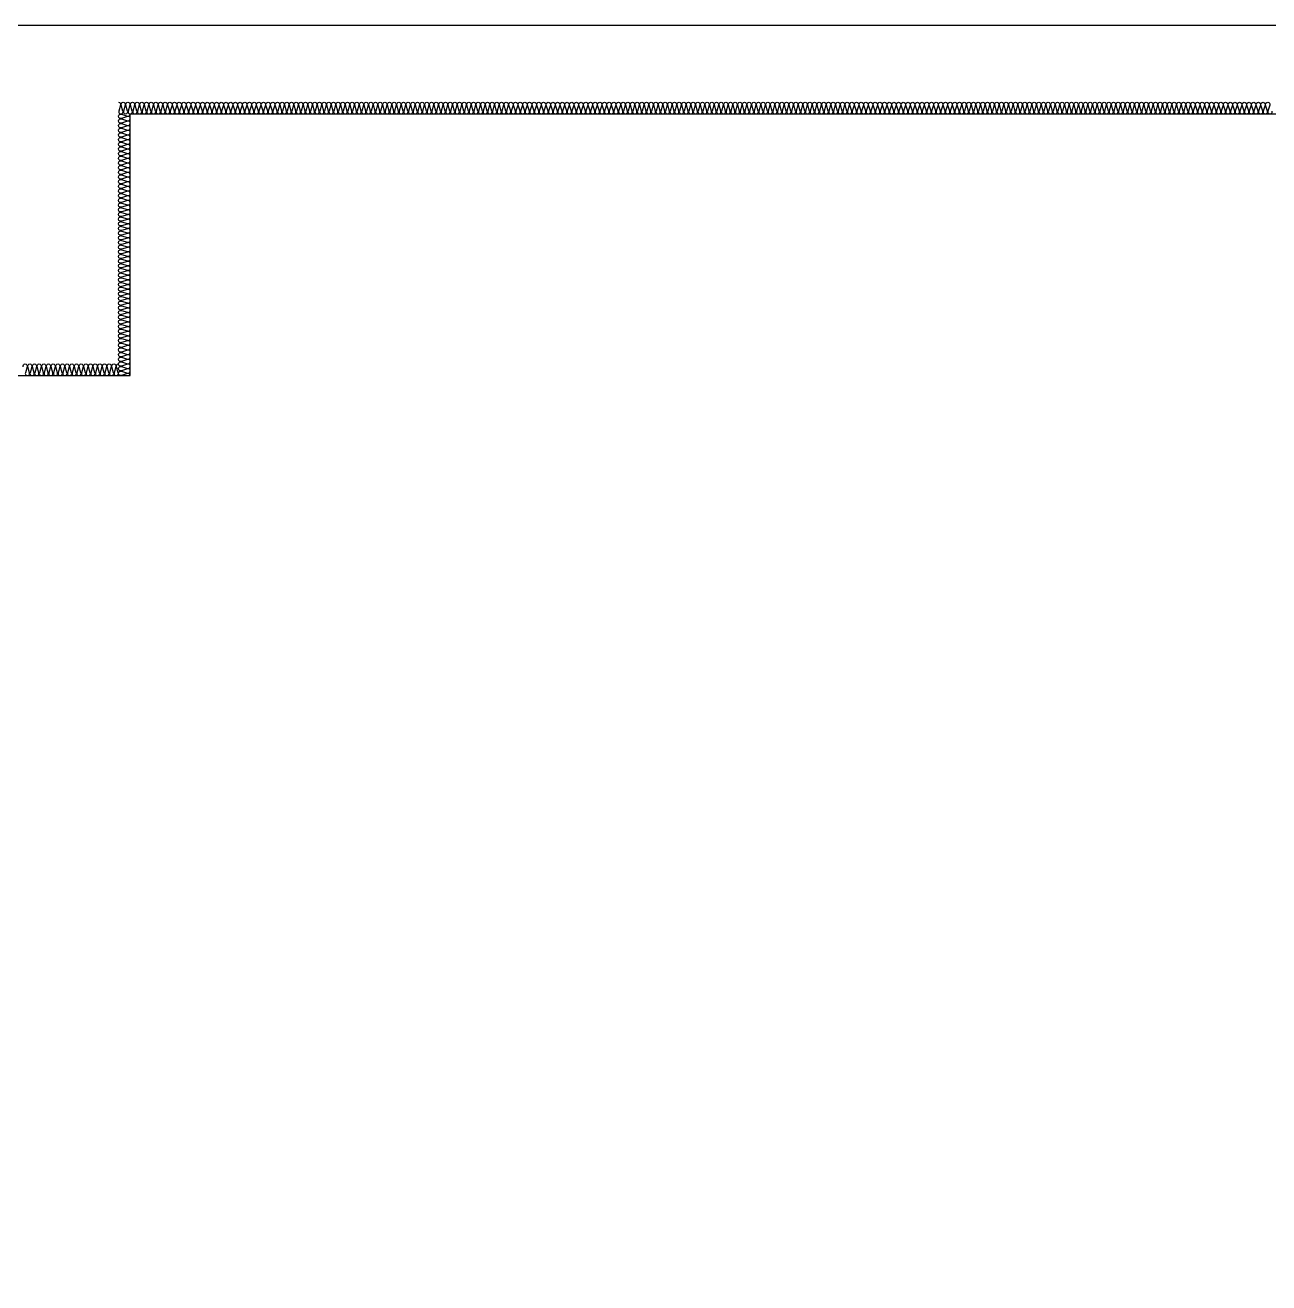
# Model space of a CAD drawing. Header units: millimetres. Extents: x 19868 to 801382, y -4805 to 85279.
# Drawn here: x 348988 to 354313, y 38296 to 43679 of the extents above; entities that cross this region are included whole.
import ezdxf

# ---------------------------------------------------------------- set-up
doc = ezdxf.new("R2010")
doc.units = ezdxf.units.MM
doc.header["$LTSCALE"] = 250
doc.layers.add('A-FIN', color=6, linetype='Continuous')
doc.layers.add('ISL', color=251, linetype='Continuous')

msp = doc.modelspace()

# ---------------------------------------------------------------- linework, layer by layer
at = {"layer": 'A-FIN'}
msp.add_line((337688.2, 43678.9), (365488.2, 43678.9), dxfattribs=at)
at = {"layer": 'ISL'}
for points in [[(349388.2, 43348.9, -0.509267), (349397, 43336.8), (349389.4, 43311.1, 1.372593), (349407, 43311.1), (349399.4, 43336.8, -0.509267), (349408.2, 43348.9, -0.509267), (349417, 43336.8), (349409.4, 43311.1, 1.372593), (349427, 43311.1), (349419.4, 43336.8, -0.509267), (349428.2, 43348.9, -0.509267), (349437, 43336.8), (349429.4, 43311.1, 1.372593), (349447, 43311.1), (349439.4, 43336.8, -0.509267), (349448.2, 43348.9, -0.509267), (349457, 43336.8), (349449.4, 43311.1, 1.372593), (349467, 43311.1), (349459.4, 43336.8, -0.509267), (349468.2, 43348.9, -0.509267), (349477, 43336.8), (349469.4, 43311.1, 1.372593), (349487, 43311.1), (349479.4, 43336.8, -0.509267), (349488.2, 43348.9, -0.509267), (349497, 43336.8), (349489.4, 43311.1, 1.372593), (349507, 43311.1), (349499.4, 43336.8, -0.509267), (349508.2, 43348.9, -0.509267), (349517, 43336.8), (349509.4, 43311.1, 1.372593), (349527, 43311.1), (349519.4, 43336.8, -0.509267), (349528.2, 43348.9, -0.509267), (349537, 43336.8), (349529.4, 43311.1, 1.372593), (349547, 43311.1), (349539.4, 43336.8, -0.509267), (349548.2, 43348.9, -0.509267), (349557, 43336.8), (349549.4, 43311.1, 1.372593), (349567, 43311.1), (349559.4, 43336.8, -0.509267), (349568.2, 43348.9, -0.509267), (349577, 43336.8), (349569.4, 43311.1, 1.372593), (349587, 43311.1), (349579.4, 43336.8, -0.509267), (349588.2, 43348.9, -0.509267), (349597, 43336.8), (349589.4, 43311.1, 1.372593), (349607, 43311.1), (349599.4, 43336.8, -0.509267), (349608.2, 43348.9, -0.509267), (349617, 43336.8), (349609.4, 43311.1, 1.372593), (349627, 43311.1), (349619.4, 43336.8, -0.509267), (349628.2, 43348.9, -0.509267), (349637, 43336.8), (349629.4, 43311.1, 1.372593), (349647, 43311.1), (349639.4, 43336.8, -0.509267), (349648.2, 43348.9, -0.509267), (349657, 43336.8), (349649.4, 43311.1, 1.372593), (349667, 43311.1), (349659.4, 43336.8, -0.509267), (349668.2, 43348.9, -0.509267), (349677, 43336.8), (349669.4, 43311.1, 1.372593), (349687, 43311.1), (349679.4, 43336.8, -0.509267), (349688.2, 43348.9, -0.509267), (349697, 43336.8), (349689.4, 43311.1, 1.372593), (349707, 43311.1), (349699.4, 43336.8, -0.509267), (349708.2, 43348.9, -0.509267), (349717, 43336.8), (349709.4, 43311.1, 1.372593), (349727, 43311.1), (349719.4, 43336.8, -0.509267), (349728.2, 43348.9, -0.509267), (349737, 43336.8), (349729.4, 43311.1, 1.372593), (349747, 43311.1), (349739.4, 43336.8, -0.509267), (349748.2, 43348.9, -0.509267), (349757, 43336.8), (349749.4, 43311.1, 1.372593), (349767, 43311.1), (349759.4, 43336.8, -0.509267), (349768.2, 43348.9, -0.509267), (349777, 43336.8), (349769.4, 43311.1, 1.372593), (349787, 43311.1), (349779.4, 43336.8, -0.509267), (349788.2, 43348.9, -0.509267), (349797, 43336.8), (349789.4, 43311.1, 1.372593), (349807, 43311.1), (349799.4, 43336.8, -0.509267), (349808.2, 43348.9, -0.509267), (349817, 43336.8), (349809.4, 43311.1, 1.372593), (349827, 43311.1), (349819.4, 43336.8, -0.509267), (349828.2, 43348.9, -0.509267), (349837, 43336.8), (349829.4, 43311.1, 1.372593), (349847, 43311.1), (349839.4, 43336.8, -0.509267), (349848.2, 43348.9, -0.509267), (349857, 43336.8), (349849.4, 43311.1, 1.372593), (349867, 43311.1), (349859.4, 43336.8, -0.509267), (349868.2, 43348.9, -0.509267), (349877, 43336.8), (349869.4, 43311.1, 1.372593), (349887, 43311.1), (349879.4, 43336.8, -0.509267), (349888.2, 43348.9, -0.509267), (349897, 43336.8), (349889.4, 43311.1, 1.372593), (349907, 43311.1), (349899.4, 43336.8, -0.509267), (349908.2, 43348.9, -0.509267), (349917, 43336.8), (349909.4, 43311.1, 1.372593), (349927, 43311.1), (349919.4, 43336.8, -0.509267), (349928.2, 43348.9, -0.509267), (349937, 43336.8), (349929.4, 43311.1, 1.372593), (349947, 43311.1), (349939.4, 43336.8, -0.509267), (349948.2, 43348.9, -0.509267), (349957, 43336.8), (349949.4, 43311.1, 1.372593), (349967, 43311.1), (349959.4, 43336.8, -0.509267), (349968.2, 43348.9, -0.509267), (349977, 43336.8), (349969.4, 43311.1, 1.372593), (349987, 43311.1), (349979.4, 43336.8, -0.509267), (349988.2, 43348.9, -0.509267), (349997, 43336.8), (349989.4, 43311.1, 1.372593), (350007, 43311.1), (349999.4, 43336.8, -0.509267), (350008.2, 43348.9, -0.509267), (350017, 43336.8), (350009.4, 43311.1, 1.372593), (350027, 43311.1), (350019.4, 43336.8, -0.509267), (350028.2, 43348.9, -0.509267), (350037, 43336.8), (350029.4, 43311.1, 1.372593), (350047, 43311.1), (350039.4, 43336.8, -0.509267), (350048.2, 43348.9, -0.509267), (350057, 43336.8), (350049.4, 43311.1, 1.372593), (350067, 43311.1), (350059.4, 43336.8, -0.509267), (350068.2, 43348.9, -0.509267), (350077, 43336.8), (350069.4, 43311.1, 1.372593), (350087, 43311.1), (350079.4, 43336.8, -0.509267), (350088.2, 43348.9, -0.509267), (350097, 43336.8), (350089.4, 43311.1, 1.372593), (350107, 43311.1), (350099.4, 43336.8, -0.509267), (350108.2, 43348.9, -0.509267), (350117, 43336.8), (350109.4, 43311.1, 1.372593), (350127, 43311.1), (350119.4, 43336.8, -0.509267), (350128.2, 43348.9, -0.509267), (350137, 43336.8), (350129.4, 43311.1, 1.372593), (350147, 43311.1), (350139.4, 43336.8, -0.509267), (350148.2, 43348.9, -0.509267), (350157, 43336.8), (350149.4, 43311.1, 1.372593), (350167, 43311.1), (350159.4, 43336.8, -0.509267), (350168.2, 43348.9, -0.509267), (350177, 43336.8), (350169.4, 43311.1, 1.372593), (350187, 43311.1), (350179.4, 43336.8, -0.509267), (350188.2, 43348.9, -0.509267), (350197, 43336.8), (350189.4, 43311.1, 1.372593), (350207, 43311.1), (350199.4, 43336.8, -0.509267), (350208.2, 43348.9, -0.509267), (350217, 43336.8), (350209.4, 43311.1, 1.372593), (350227, 43311.1), (350219.4, 43336.8, -0.509267), (350228.2, 43348.9, -0.509267), (350237, 43336.8), (350229.4, 43311.1, 1.372593), (350247, 43311.1), (350239.4, 43336.8, -0.509267), (350248.2, 43348.9, -0.509267), (350257, 43336.8), (350249.4, 43311.1, 1.372593), (350267, 43311.1), (350259.4, 43336.8, -0.509267), (350268.2, 43348.9, -0.509267), (350277, 43336.8), (350269.4, 43311.1, 1.372593), (350287, 43311.1), (350279.4, 43336.8, -0.509267), (350288.2, 43348.9, -0.509267), (350297, 43336.8), (350289.4, 43311.1, 1.372593), (350307, 43311.1), (350299.4, 43336.8, -0.509267), (350308.2, 43348.9, -0.509267), (350317, 43336.8), (350309.4, 43311.1, 1.372593), (350327, 43311.1), (350319.4, 43336.8, -0.509267), (350328.2, 43348.9, -0.509267), (350337, 43336.8), (350329.4, 43311.1, 1.372593), (350347, 43311.1), (350339.4, 43336.8, -0.509267), (350348.2, 43348.9, -0.509267), (350357, 43336.8), (350349.4, 43311.1, 1.372593), (350367, 43311.1), (350359.4, 43336.8, -0.509267), (350368.2, 43348.9, -0.509267), (350377, 43336.8), (350369.4, 43311.1, 1.372593), (350387, 43311.1), (350379.4, 43336.8, -0.509267), (350388.2, 43348.9, -0.509267), (350397, 43336.8), (350389.4, 43311.1, 1.372593), (350407, 43311.1), (350399.4, 43336.8, -0.509267), (350408.2, 43348.9, -0.509267), (350417, 43336.8), (350409.4, 43311.1, 1.372593), (350427, 43311.1), (350419.4, 43336.8, -0.509267), (350428.2, 43348.9, -0.509267), (350437, 43336.8), (350429.4, 43311.1, 1.372593), (350447, 43311.1), (350439.4, 43336.8, -0.509267), (350448.2, 43348.9, -0.509267), (350457, 43336.8), (350449.4, 43311.1, 1.372593), (350467, 43311.1), (350459.4, 43336.8, -0.509267), (350468.2, 43348.9, -0.509267), (350477, 43336.8), (350469.4, 43311.1, 1.372593), (350487, 43311.1), (350479.4, 43336.8, -0.509267), (350488.2, 43348.9, -0.509267), (350497, 43336.8), (350489.4, 43311.1, 1.372593), (350507, 43311.1), (350499.4, 43336.8, -0.509267), (350508.2, 43348.9, -0.509267), (350517, 43336.8), (350509.4, 43311.1, 1.372593), (350527, 43311.1), (350519.4, 43336.8, -0.509267), (350528.2, 43348.9, -0.509267), (350537, 43336.8), (350529.4, 43311.1, 1.372593), (350547, 43311.1), (350539.4, 43336.8, -0.509267), (350548.2, 43348.9, -0.509267), (350557, 43336.8), (350549.4, 43311.1, 1.372593), (350567, 43311.1), (350559.4, 43336.8, -0.509267), (350568.2, 43348.9, -0.509267), (350577, 43336.8), (350569.4, 43311.1, 1.372593), (350587, 43311.1), (350579.4, 43336.8, -0.509267), (350588.2, 43348.9, -0.509267), (350597, 43336.8), (350589.4, 43311.1, 1.372593), (350607, 43311.1), (350599.4, 43336.8, -0.509267), (350608.2, 43348.9, -0.509267), (350617, 43336.8), (350609.4, 43311.1, 1.372593), (350627, 43311.1), (350619.4, 43336.8, -0.509267), (350628.2, 43348.9, -0.509267), (350637, 43336.8), (350629.4, 43311.1, 1.372593), (350647, 43311.1), (350639.4, 43336.8, -0.509267), (350648.2, 43348.9, -0.509267), (350657, 43336.8), (350649.4, 43311.1, 1.372593), (350667, 43311.1), (350659.4, 43336.8, -0.509267), (350668.2, 43348.9, -0.509267), (350677, 43336.8), (350669.4, 43311.1, 1.372593), (350687, 43311.1), (350679.4, 43336.8, -0.509267), (350688.2, 43348.9, -0.509267), (350697, 43336.8), (350689.4, 43311.1, 1.372593), (350707, 43311.1), (350699.4, 43336.8, -0.509267), (350708.2, 43348.9, -0.509267), (350717, 43336.8), (350709.4, 43311.1, 1.372593), (350727, 43311.1), (350719.4, 43336.8, -0.509267), (350728.2, 43348.9, -0.509267), (350737, 43336.8), (350729.4, 43311.1, 1.372593), (350747, 43311.1), (350739.4, 43336.8, -0.509267), (350748.2, 43348.9, -0.509267), (350757, 43336.8), (350749.4, 43311.1, 1.372593), (350767, 43311.1), (350759.4, 43336.8, -0.509267), (350768.2, 43348.9, -0.509267), (350777, 43336.8), (350769.4, 43311.1, 1.372593), (350787, 43311.1), (350779.4, 43336.8, -0.509267), (350788.2, 43348.9, -0.509267), (350797, 43336.8), (350789.4, 43311.1, 1.372593), (350807, 43311.1), (350799.4, 43336.8, -0.509267), (350808.2, 43348.9, -0.509267), (350817, 43336.8), (350809.4, 43311.1, 1.372593), (350827, 43311.1), (350819.4, 43336.8, -0.509267), (350828.2, 43348.9, -0.509267), (350837, 43336.8), (350829.4, 43311.1, 1.372593), (350847, 43311.1), (350839.4, 43336.8, -0.509267), (350848.2, 43348.9, -0.509267), (350857, 43336.8), (350849.4, 43311.1, 1.372593), (350867, 43311.1), (350859.4, 43336.8, -0.509267), (350868.2, 43348.9, -0.509267), (350877, 43336.8), (350869.4, 43311.1, 1.372593), (350887, 43311.1), (350879.4, 43336.8, -0.509267), (350888.2, 43348.9, -0.509267), (350897, 43336.8), (350889.4, 43311.1, 1.372593), (350907, 43311.1), (350899.4, 43336.8, -0.509267), (350908.2, 43348.9, -0.509267), (350917, 43336.8), (350909.4, 43311.1, 1.372593), (350927, 43311.1), (350919.4, 43336.8, -0.509267), (350928.2, 43348.9, -0.509267), (350937, 43336.8), (350929.4, 43311.1, 1.372593), (350947, 43311.1), (350939.4, 43336.8, -0.509267), (350948.2, 43348.9, -0.509267), (350957, 43336.8), (350949.4, 43311.1, 1.372593), (350967, 43311.1), (350959.4, 43336.8, -0.509267), (350968.2, 43348.9, -0.509267), (350977, 43336.8), (350969.4, 43311.1, 1.372593), (350987, 43311.1), (350979.4, 43336.8, -0.509267), (350988.2, 43348.9, -0.509267), (350997, 43336.8), (350989.4, 43311.1, 1.372593), (351007, 43311.1), (350999.4, 43336.8, -0.509267), (351008.2, 43348.9, -0.509267), (351017, 43336.8), (351009.4, 43311.1, 1.372593), (351027, 43311.1), (351019.4, 43336.8, -0.509267), (351028.2, 43348.9, -0.509267), (351037, 43336.8), (351029.4, 43311.1, 1.372593), (351047, 43311.1), (351039.4, 43336.8, -0.509267), (351048.2, 43348.9, -0.509267), (351057, 43336.8), (351049.4, 43311.1, 1.372593), (351067, 43311.1), (351059.4, 43336.8, -0.509267), (351068.2, 43348.9, -0.509267), (351077, 43336.8), (351069.4, 43311.1, 1.372593), (351087, 43311.1), (351079.4, 43336.8, -0.509267), (351088.2, 43348.9, -0.509267), (351097, 43336.8), (351089.4, 43311.1, 1.372593), (351107, 43311.1), (351099.4, 43336.8, -0.509267), (351108.2, 43348.9, -0.509267), (351117, 43336.8), (351109.4, 43311.1, 1.372593), (351127, 43311.1), (351119.4, 43336.8, -0.509267), (351128.2, 43348.9, -0.509267), (351137, 43336.8), (351129.4, 43311.1, 1.372593), (351147, 43311.1), (351139.4, 43336.8, -0.509267), (351148.2, 43348.9, -0.509267), (351157, 43336.8), (351149.4, 43311.1, 1.372593), (351167, 43311.1), (351159.4, 43336.8, -0.509267), (351168.2, 43348.9, -0.509267), (351177, 43336.8), (351169.4, 43311.1, 1.372593), (351187, 43311.1), (351179.4, 43336.8, -0.509267), (351188.2, 43348.9, -0.509267), (351197, 43336.8), (351189.4, 43311.1, 1.372593), (351207, 43311.1), (351199.4, 43336.8, -0.509267), (351208.2, 43348.9, -0.509267), (351217, 43336.8), (351209.4, 43311.1, 1.372593), (351227, 43311.1), (351219.4, 43336.8, -0.509267), (351228.2, 43348.9, -0.509267), (351237, 43336.8), (351229.4, 43311.1, 1.372593), (351247, 43311.1), (351239.4, 43336.8, -0.509267), (351248.2, 43348.9, -0.509267), (351257, 43336.8), (351249.4, 43311.1, 1.372593), (351267, 43311.1), (351259.4, 43336.8, -0.509267), (351268.2, 43348.9, -0.509267), (351277, 43336.8), (351269.4, 43311.1, 1.372593), (351287, 43311.1), (351279.4, 43336.8, -0.509267), (351288.2, 43348.9, -0.509267), (351297, 43336.8), (351289.4, 43311.1, 1.372593), (351307, 43311.1), (351299.4, 43336.8, -0.509267), (351308.2, 43348.9, -0.509267), (351317, 43336.8), (351309.4, 43311.1, 1.372593), (351327, 43311.1), (351319.4, 43336.8, -0.509267), (351328.2, 43348.9, -0.509267), (351337, 43336.8), (351329.4, 43311.1, 1.372593), (351347, 43311.1), (351339.4, 43336.8, -0.509267), (351348.2, 43348.9, -0.509267), (351357, 43336.8), (351349.4, 43311.1, 1.372593), (351367, 43311.1), (351359.4, 43336.8, -0.509267), (351368.2, 43348.9, -0.509267), (351377, 43336.8), (351369.4, 43311.1, 1.372593), (351387, 43311.1), (351379.4, 43336.8, -0.509267), (351388.2, 43348.9, -0.509267), (351397, 43336.8), (351389.4, 43311.1, 1.372593), (351407, 43311.1), (351399.4, 43336.8, -0.509267), (351408.2, 43348.9, -0.509267), (351417, 43336.8), (351409.4, 43311.1, 1.372593), (351427, 43311.1), (351419.4, 43336.8, -0.509267), (351428.2, 43348.9, -0.509267), (351437, 43336.8), (351429.4, 43311.1, 1.372593), (351447, 43311.1), (351439.4, 43336.8, -0.509267), (351448.2, 43348.9, -0.509267), (351457, 43336.8), (351449.4, 43311.1, 1.372593), (351467, 43311.1), (351459.4, 43336.8, -0.509267), (351468.2, 43348.9, -0.509267), (351477, 43336.8), (351469.4, 43311.1, 1.372593), (351487, 43311.1), (351479.4, 43336.8, -0.509267), (351488.2, 43348.9, -0.509267), (351497, 43336.8), (351489.4, 43311.1, 1.372593), (351507, 43311.1), (351499.4, 43336.8, -0.509267), (351508.2, 43348.9, -0.509267), (351517, 43336.8), (351509.4, 43311.1, 1.372593), (351527, 43311.1), (351519.4, 43336.8, -0.509267), (351528.2, 43348.9, -0.509267), (351537, 43336.8), (351529.4, 43311.1, 1.372593), (351547, 43311.1), (351539.4, 43336.8, -0.509267), (351548.2, 43348.9, -0.509267), (351557, 43336.8), (351549.4, 43311.1, 1.372593), (351567, 43311.1), (351559.4, 43336.8, -0.509267), (351568.2, 43348.9, -0.509267), (351577, 43336.8), (351569.4, 43311.1, 1.372593), (351587, 43311.1), (351579.4, 43336.8, -0.509267), (351588.2, 43348.9, -0.509267), (351597, 43336.8), (351589.4, 43311.1, 1.372593), (351607, 43311.1), (351599.4, 43336.8, -0.509267), (351608.2, 43348.9, -0.509267), (351617, 43336.8), (351609.4, 43311.1, 1.372593), (351627, 43311.1), (351619.4, 43336.8, -0.509267), (351628.2, 43348.9, -0.509267), (351637, 43336.8), (351629.4, 43311.1, 1.372593), (351647, 43311.1), (351639.4, 43336.8, -0.509267), (351648.2, 43348.9, -0.509267), (351657, 43336.8), (351649.4, 43311.1, 1.372593), (351667, 43311.1), (351659.4, 43336.8, -0.509267), (351668.2, 43348.9, -0.509267), (351677, 43336.8), (351669.4, 43311.1, 1.372593), (351687, 43311.1), (351679.4, 43336.8, -0.509267), (351688.2, 43348.9, -0.509267), (351697, 43336.8), (351689.4, 43311.1, 1.372593), (351707, 43311.1), (351699.4, 43336.8, -0.509267), (351708.2, 43348.9, -0.509267), (351717, 43336.8), (351709.4, 43311.1, 1.372593), (351727, 43311.1), (351719.4, 43336.8, -0.509267), (351728.2, 43348.9, -0.509267), (351737, 43336.8), (351729.4, 43311.1, 1.372593), (351747, 43311.1), (351739.4, 43336.8, -0.509267), (351748.2, 43348.9, -0.509267), (351757, 43336.8), (351749.4, 43311.1, 1.372593), (351767, 43311.1), (351759.4, 43336.8, -0.509267), (351768.2, 43348.9, -0.509267), (351777, 43336.8), (351769.4, 43311.1, 1.372593), (351787, 43311.1), (351779.4, 43336.8, -0.509267), (351788.2, 43348.9, -0.509267), (351797, 43336.8), (351789.4, 43311.1, 1.372593), (351807, 43311.1), (351799.4, 43336.8, -0.509267), (351808.2, 43348.9, -0.509267), (351817, 43336.8), (351809.4, 43311.1, 1.372593), (351827, 43311.1), (351819.4, 43336.8, -0.509267), (351828.2, 43348.9, -0.509267), (351837, 43336.8), (351829.4, 43311.1, 1.372593), (351847, 43311.1), (351839.4, 43336.8, -0.509267), (351848.2, 43348.9, -0.509267), (351857, 43336.8), (351849.4, 43311.1, 1.372593), (351867, 43311.1), (351859.4, 43336.8, -0.509267), (351868.2, 43348.9, -0.509267), (351877, 43336.8), (351869.4, 43311.1, 1.372593), (351887, 43311.1), (351879.4, 43336.8, -0.509267), (351888.2, 43348.9, -0.509267), (351897, 43336.8), (351889.4, 43311.1, 1.372593), (351907, 43311.1), (351899.4, 43336.8, -0.509267), (351908.2, 43348.9, -0.509267), (351917, 43336.8), (351909.4, 43311.1, 1.372593), (351927, 43311.1), (351919.4, 43336.8, -0.509267), (351928.2, 43348.9, -0.509267), (351937, 43336.8), (351929.4, 43311.1, 1.372593), (351947, 43311.1), (351939.4, 43336.8, -0.509267), (351948.2, 43348.9, -0.509267), (351957, 43336.8), (351949.4, 43311.1, 1.372593), (351967, 43311.1), (351959.4, 43336.8, -0.509267), (351968.2, 43348.9, -0.509267), (351977, 43336.8), (351969.4, 43311.1, 1.372593), (351987, 43311.1), (351979.4, 43336.8, -0.509267), (351988.2, 43348.9, -0.509267), (351997, 43336.8), (351989.4, 43311.1, 1.372593), (352007, 43311.1), (351999.4, 43336.8, -0.509267), (352008.2, 43348.9, -0.509267), (352017, 43336.8), (352009.4, 43311.1, 1.372593), (352027, 43311.1), (352019.4, 43336.8, -0.509267), (352028.2, 43348.9, -0.509267), (352037, 43336.8), (352029.4, 43311.1, 1.372593), (352047, 43311.1), (352039.4, 43336.8, -0.509267), (352048.2, 43348.9, -0.509267), (352057, 43336.8), (352049.4, 43311.1, 1.372593), (352067, 43311.1), (352059.4, 43336.8, -0.509267), (352068.2, 43348.9, -0.509267), (352077, 43336.8), (352069.4, 43311.1, 1.372593), (352087, 43311.1), (352079.4, 43336.8, -0.509267), (352088.2, 43348.9, -0.509267), (352097, 43336.8), (352089.4, 43311.1, 1.372593), (352107, 43311.1), (352099.4, 43336.8, -0.509267), (352108.2, 43348.9, -0.509267), (352117, 43336.8), (352109.4, 43311.1, 1.372593), (352127, 43311.1), (352119.4, 43336.8, -0.509267), (352128.2, 43348.9, -0.509267), (352137, 43336.8), (352129.4, 43311.1, 1.372593), (352147, 43311.1), (352139.4, 43336.8, -0.509267), (352148.2, 43348.9, -0.509267), (352157, 43336.8), (352149.4, 43311.1, 1.372593), (352167, 43311.1), (352159.4, 43336.8, -0.509267), (352168.2, 43348.9, -0.509267), (352177, 43336.8), (352169.4, 43311.1, 1.372593), (352187, 43311.1), (352179.4, 43336.8, -0.509267), (352188.2, 43348.9, -0.509267), (352197, 43336.8), (352189.4, 43311.1, 1.372593), (352207, 43311.1), (352199.4, 43336.8, -0.509267), (352208.2, 43348.9, -0.509267), (352217, 43336.8), (352209.4, 43311.1, 1.372593), (352227, 43311.1), (352219.4, 43336.8, -0.509267), (352228.2, 43348.9, -0.509267), (352237, 43336.8), (352229.4, 43311.1, 1.372593), (352247, 43311.1), (352239.4, 43336.8, -0.509267), (352248.2, 43348.9, -0.509267), (352257, 43336.8), (352249.4, 43311.1, 1.372593), (352267, 43311.1), (352259.4, 43336.8, -0.509267), (352268.2, 43348.9, -0.509267), (352277, 43336.8), (352269.4, 43311.1, 1.372593), (352287, 43311.1), (352279.4, 43336.8, -0.509267), (352288.2, 43348.9, -0.509267), (352297, 43336.8), (352289.4, 43311.1, 1.372593), (352307, 43311.1), (352299.4, 43336.8, -0.509267), (352308.2, 43348.9, -0.509267), (352317, 43336.8), (352309.4, 43311.1, 1.372593), (352327, 43311.1), (352319.4, 43336.8, -0.509267), (352328.2, 43348.9, -0.509267), (352337, 43336.8), (352329.4, 43311.1, 1.372593), (352347, 43311.1), (352339.4, 43336.8, -0.509267), (352348.2, 43348.9, -0.509267), (352357, 43336.8), (352349.4, 43311.1, 1.372593), (352367, 43311.1), (352359.4, 43336.8, -0.509267), (352368.2, 43348.9, -0.509267), (352377, 43336.8), (352369.4, 43311.1, 1.372593), (352387, 43311.1), (352379.4, 43336.8, -0.509267), (352388.2, 43348.9, -0.509267), (352397, 43336.8), (352389.4, 43311.1, 1.372593), (352407, 43311.1), (352399.4, 43336.8, -0.509267), (352408.2, 43348.9, -0.509267), (352417, 43336.8), (352409.4, 43311.1, 1.372593), (352427, 43311.1), (352419.4, 43336.8, -0.509267), (352428.2, 43348.9, -0.509267), (352437, 43336.8), (352429.4, 43311.1, 1.372593), (352447, 43311.1), (352439.4, 43336.8, -0.509267), (352448.2, 43348.9, -0.509267), (352457, 43336.8), (352449.4, 43311.1, 1.372593), (352467, 43311.1), (352459.4, 43336.8, -0.509267), (352468.2, 43348.9, -0.509267), (352477, 43336.8), (352469.4, 43311.1, 1.372593), (352487, 43311.1), (352479.4, 43336.8, -0.509267), (352488.2, 43348.9, -0.509267), (352497, 43336.8), (352489.4, 43311.1, 1.372593), (352507, 43311.1), (352499.4, 43336.8, -0.509267), (352508.2, 43348.9, -0.509267), (352517, 43336.8), (352509.4, 43311.1, 1.372593), (352527, 43311.1), (352519.4, 43336.8, -0.509267), (352528.2, 43348.9, -0.509267), (352537, 43336.8), (352529.4, 43311.1, 1.372593), (352547, 43311.1), (352539.4, 43336.8, -0.509267), (352548.2, 43348.9, -0.509267), (352557, 43336.8), (352549.4, 43311.1, 1.372593), (352567, 43311.1), (352559.4, 43336.8, -0.509267), (352568.2, 43348.9, -0.509267), (352577, 43336.8), (352569.4, 43311.1, 1.372593), (352587, 43311.1), (352579.4, 43336.8, -0.509267), (352588.2, 43348.9, -0.509267), (352597, 43336.8), (352589.4, 43311.1, 1.372593), (352607, 43311.1), (352599.4, 43336.8, -0.509267), (352608.2, 43348.9, -0.509267), (352617, 43336.8), (352609.4, 43311.1, 1.372593), (352627, 43311.1), (352619.4, 43336.8, -0.509267), (352628.2, 43348.9, -0.509267), (352637, 43336.8), (352629.4, 43311.1, 1.372593), (352647, 43311.1), (352639.4, 43336.8, -0.509267), (352648.2, 43348.9, -0.509267), (352657, 43336.8), (352649.4, 43311.1, 1.372593), (352667, 43311.1), (352659.4, 43336.8, -0.509267), (352668.2, 43348.9, -0.509267), (352677, 43336.8), (352669.4, 43311.1, 1.372593), (352687, 43311.1), (352679.4, 43336.8, -0.509267), (352688.2, 43348.9, -0.509267), (352697, 43336.8), (352689.4, 43311.1, 1.372593), (352707, 43311.1), (352699.4, 43336.8, -0.509267), (352708.2, 43348.9, -0.509267), (352717, 43336.8), (352709.4, 43311.1, 1.372593), (352727, 43311.1), (352719.4, 43336.8, -0.509267), (352728.2, 43348.9, -0.509267), (352737, 43336.8), (352729.4, 43311.1, 1.372593), (352747, 43311.1), (352739.4, 43336.8, -0.509267), (352748.2, 43348.9, -0.509267), (352757, 43336.8), (352749.4, 43311.1, 1.372593), (352767, 43311.1), (352759.4, 43336.8, -0.509267), (352768.2, 43348.9, -0.509267), (352777, 43336.8), (352769.4, 43311.1, 1.372593), (352787, 43311.1), (352779.4, 43336.8, -0.509267), (352788.2, 43348.9, -0.509267), (352797, 43336.8), (352789.4, 43311.1, 1.372593), (352807, 43311.1), (352799.4, 43336.8, -0.509267), (352808.2, 43348.9, -0.509267), (352817, 43336.8), (352809.4, 43311.1, 1.372593), (352827, 43311.1), (352819.4, 43336.8, -0.509267), (352828.2, 43348.9, -0.509267), (352837, 43336.8), (352829.4, 43311.1, 1.372593), (352847, 43311.1), (352839.4, 43336.8, -0.509267), (352848.2, 43348.9, -0.509267), (352857, 43336.8), (352849.4, 43311.1, 1.372593), (352867, 43311.1), (352859.4, 43336.8, -0.509267), (352868.2, 43348.9, -0.509267), (352877, 43336.8), (352869.4, 43311.1, 1.372593), (352887, 43311.1), (352879.4, 43336.8, -0.509267), (352888.2, 43348.9, -0.509267), (352897, 43336.8), (352889.4, 43311.1, 1.372593), (352907, 43311.1), (352899.4, 43336.8, -0.509267), (352908.2, 43348.9, -0.509267), (352917, 43336.8), (352909.4, 43311.1, 1.372593), (352927, 43311.1), (352919.4, 43336.8, -0.509267), (352928.2, 43348.9, -0.509267), (352937, 43336.8), (352929.4, 43311.1, 1.372593), (352947, 43311.1), (352939.4, 43336.8, -0.509267), (352948.2, 43348.9, -0.509267), (352957, 43336.8), (352949.4, 43311.1, 1.372593), (352967, 43311.1), (352959.4, 43336.8, -0.509267), (352968.2, 43348.9, -0.509267), (352977, 43336.8), (352969.4, 43311.1, 1.372593), (352987, 43311.1), (352979.4, 43336.8, -0.509267), (352988.2, 43348.9, -0.509267), (352997, 43336.8), (352989.4, 43311.1, 1.372593), (353007, 43311.1), (352999.4, 43336.8, -0.509267), (353008.2, 43348.9, -0.509267), (353017, 43336.8), (353009.4, 43311.1, 1.372593), (353027, 43311.1), (353019.4, 43336.8, -0.509267), (353028.2, 43348.9, -0.509267), (353037, 43336.8), (353029.4, 43311.1, 1.372593), (353047, 43311.1), (353039.4, 43336.8, -0.509267), (353048.2, 43348.9, -0.509267), (353057, 43336.8), (353049.4, 43311.1, 1.372593), (353067, 43311.1), (353059.4, 43336.8, -0.509267), (353068.2, 43348.9, -0.509267), (353077, 43336.8), (353069.4, 43311.1, 1.372593), (353087, 43311.1), (353079.4, 43336.8, -0.509267), (353088.2, 43348.9, -0.509267), (353097, 43336.8), (353089.4, 43311.1, 1.372593), (353107, 43311.1), (353099.4, 43336.8, -0.509267), (353108.2, 43348.9, -0.509267), (353117, 43336.8), (353109.4, 43311.1, 1.372593), (353127, 43311.1), (353119.4, 43336.8, -0.509267), (353128.2, 43348.9, -0.509267), (353137, 43336.8), (353129.4, 43311.1, 1.372593), (353147, 43311.1), (353139.4, 43336.8, -0.509267), (353148.2, 43348.9, -0.509267), (353157, 43336.8), (353149.4, 43311.1, 1.372593), (353167, 43311.1), (353159.4, 43336.8, -0.509267), (353168.2, 43348.9, -0.509267), (353177, 43336.8), (353169.4, 43311.1, 1.372593), (353187, 43311.1), (353179.4, 43336.8, -0.509267), (353188.2, 43348.9, -0.509267), (353197, 43336.8), (353189.4, 43311.1, 1.372593), (353207, 43311.1), (353199.4, 43336.8, -0.509267), (353208.2, 43348.9, -0.509267), (353217, 43336.8), (353209.4, 43311.1, 1.372593), (353227, 43311.1), (353219.4, 43336.8, -0.509267), (353228.2, 43348.9, -0.509267), (353237, 43336.8), (353229.4, 43311.1, 1.372593), (353247, 43311.1), (353239.4, 43336.8, -0.509267), (353248.2, 43348.9, -0.509267), (353257, 43336.8), (353249.4, 43311.1, 1.372593), (353267, 43311.1), (353259.4, 43336.8, -0.509267), (353268.2, 43348.9, -0.509267), (353277, 43336.8), (353269.4, 43311.1, 1.372593), (353287, 43311.1), (353279.4, 43336.8, -0.509267), (353288.2, 43348.9, -0.509267), (353297, 43336.8), (353289.4, 43311.1, 1.372593), (353307, 43311.1), (353299.4, 43336.8, -0.509267), (353308.2, 43348.9, -0.509267), (353317, 43336.8), (353309.4, 43311.1, 1.372593), (353327, 43311.1), (353319.4, 43336.8, -0.509267), (353328.2, 43348.9, -0.509267), (353337, 43336.8), (353329.4, 43311.1, 1.372593), (353347, 43311.1), (353339.4, 43336.8, -0.509267), (353348.2, 43348.9, -0.509267), (353357, 43336.8), (353349.4, 43311.1, 1.372593), (353367, 43311.1), (353359.4, 43336.8, -0.509267), (353368.2, 43348.9, -0.509267), (353377, 43336.8), (353369.4, 43311.1, 1.372593), (353387, 43311.1), (353379.4, 43336.8, -0.509267), (353388.2, 43348.9, -0.509267), (353397, 43336.8), (353389.4, 43311.1, 1.372593), (353407, 43311.1), (353399.4, 43336.8, -0.509267), (353408.2, 43348.9, -0.509267), (353417, 43336.8), (353409.4, 43311.1, 1.372593), (353427, 43311.1), (353419.4, 43336.8, -0.509267), (353428.2, 43348.9, -0.509267), (353437, 43336.8), (353429.4, 43311.1, 1.372593), (353447, 43311.1), (353439.4, 43336.8, -0.509267), (353448.2, 43348.9, -0.509267), (353457, 43336.8), (353449.4, 43311.1, 1.372593), (353467, 43311.1), (353459.4, 43336.8, -0.509267), (353468.2, 43348.9, -0.509267), (353477, 43336.8), (353469.4, 43311.1, 1.372593), (353487, 43311.1), (353479.4, 43336.8, -0.509267), (353488.2, 43348.9, -0.509267), (353497, 43336.8), (353489.4, 43311.1, 1.372593), (353507, 43311.1), (353499.4, 43336.8, -0.509267), (353508.2, 43348.9, -0.509267), (353517, 43336.8), (353509.4, 43311.1, 1.372593), (353527, 43311.1), (353519.4, 43336.8, -0.509267), (353528.2, 43348.9, -0.509267), (353537, 43336.8), (353529.4, 43311.1, 1.372593), (353547, 43311.1), (353539.4, 43336.8, -0.509267), (353548.2, 43348.9, -0.509267), (353557, 43336.8), (353549.4, 43311.1, 1.372593), (353567, 43311.1), (353559.4, 43336.8, -0.509267), (353568.2, 43348.9, -0.509267), (353577, 43336.8), (353569.4, 43311.1, 1.372593), (353587, 43311.1), (353579.4, 43336.8, -0.509267), (353588.2, 43348.9, -0.509267), (353597, 43336.8), (353589.4, 43311.1, 1.372593), (353607, 43311.1), (353599.4, 43336.8, -0.509267), (353608.2, 43348.9, -0.509267), (353617, 43336.8), (353609.4, 43311.1, 1.372593), (353627, 43311.1), (353619.4, 43336.8, -0.509267), (353628.2, 43348.9, -0.509267), (353637, 43336.8), (353629.4, 43311.1, 1.372593), (353647, 43311.1), (353639.4, 43336.8, -0.509267), (353648.2, 43348.9, -0.509267), (353657, 43336.8), (353649.4, 43311.1, 1.372593), (353667, 43311.1), (353659.4, 43336.8, -0.509267), (353668.2, 43348.9, -0.509267), (353677, 43336.8), (353669.4, 43311.1, 1.372593), (353687, 43311.1), (353679.4, 43336.8, -0.509267), (353688.2, 43348.9, -0.509267), (353697, 43336.8), (353689.4, 43311.1, 1.372593), (353707, 43311.1), (353699.4, 43336.8, -0.509267), (353708.2, 43348.9, -0.509267), (353717, 43336.8), (353709.4, 43311.1, 1.372593), (353727, 43311.1), (353719.4, 43336.8, -0.509267), (353728.2, 43348.9, -0.509267), (353737, 43336.8), (353729.4, 43311.1, 1.372593), (353747, 43311.1), (353739.4, 43336.8, -0.509267), (353748.2, 43348.9, -0.509267), (353757, 43336.8), (353749.4, 43311.1, 1.372593), (353767, 43311.1), (353759.4, 43336.8, -0.509267), (353768.2, 43348.9, -0.509267), (353777, 43336.8), (353769.4, 43311.1, 1.372593), (353787, 43311.1), (353779.4, 43336.8, -0.509267), (353788.2, 43348.9, -0.509267), (353797, 43336.8), (353789.4, 43311.1, 1.372593), (353807, 43311.1), (353799.4, 43336.8, -0.509267), (353808.2, 43348.9, -0.509267), (353817, 43336.8), (353809.4, 43311.1, 1.372593), (353827, 43311.1), (353819.4, 43336.8, -0.509267), (353828.2, 43348.9, -0.509267), (353837, 43336.8), (353829.4, 43311.1, 1.372593), (353847, 43311.1), (353839.4, 43336.8, -0.509267), (353848.2, 43348.9, -0.509267), (353857, 43336.8), (353849.4, 43311.1, 1.372593), (353867, 43311.1), (353859.4, 43336.8, -0.509267), (353868.2, 43348.9, -0.509267), (353877, 43336.8), (353869.4, 43311.1, 1.372593), (353887, 43311.1), (353879.4, 43336.8, -0.509267), (353888.2, 43348.9, -0.509267), (353897, 43336.8), (353889.4, 43311.1, 1.372593), (353907, 43311.1), (353899.4, 43336.8, -0.509267), (353908.2, 43348.9, -0.509267), (353917, 43336.8), (353909.4, 43311.1, 1.372593), (353927, 43311.1), (353919.4, 43336.8, -0.509267), (353928.2, 43348.9, -0.509267), (353937, 43336.8), (353929.4, 43311.1, 1.372593), (353947, 43311.1), (353939.4, 43336.8, -0.509267), (353948.2, 43348.9, -0.509267), (353957, 43336.8), (353949.4, 43311.1, 1.372593), (353967, 43311.1), (353959.4, 43336.8, -0.509267), (353968.2, 43348.9, -0.509267), (353977, 43336.8), (353969.4, 43311.1, 1.372593), (353987, 43311.1), (353979.4, 43336.8, -0.509267), (353988.2, 43348.9, -0.509267), (353997, 43336.8), (353989.4, 43311.1, 1.372593), (354007, 43311.1), (353999.4, 43336.8, -0.509267), (354008.2, 43348.9, -0.509267), (354017, 43336.8), (354009.4, 43311.1, 1.372593), (354027, 43311.1), (354019.4, 43336.8, -0.509267), (354028.2, 43348.9, -0.509267), (354037, 43336.8), (354029.4, 43311.1, 1.372593), (354047, 43311.1), (354039.4, 43336.8, -0.509267), (354048.2, 43348.9, -0.509267), (354057, 43336.8), (354049.4, 43311.1, 1.372593), (354067, 43311.1), (354059.4, 43336.8, -0.509267), (354068.2, 43348.9, -0.509267), (354077, 43336.8), (354069.4, 43311.1, 1.372593), (354087, 43311.1), (354079.4, 43336.8, -0.509267), (354088.2, 43348.9, -0.509267), (354097, 43336.8), (354089.4, 43311.1, 1.372593), (354107, 43311.1), (354099.4, 43336.8, -0.509267), (354108.2, 43348.9, -0.509267), (354117, 43336.8), (354109.4, 43311.1, 1.372593), (354127, 43311.1), (354119.4, 43336.8, -0.509267), (354128.2, 43348.9, -0.509267), (354137, 43336.8), (354129.4, 43311.1, 1.372593), (354147, 43311.1), (354139.4, 43336.8, -0.509267), (354148.2, 43348.9, -0.509267), (354157, 43336.8), (354149.4, 43311.1, 1.372593), (354167, 43311.1), (354159.4, 43336.8, -0.509267), (354168.2, 43348.9, -0.509267), (354177, 43336.8), (354169.4, 43311.1, 1.372593), (354187, 43311.1), (354179.4, 43336.8, -0.509267), (354188.2, 43348.9, -0.509267), (354197, 43336.8), (354189.4, 43311.1, 1.372593), (354207, 43311.1), (354199.4, 43336.8, -0.509267), (354208.2, 43348.9, -0.509267), (354217, 43336.8), (354209.4, 43311.1, 1.372593), (354227, 43311.1), (354219.4, 43336.8, -0.509267), (354228.2, 43348.9, -0.509267), (354237, 43336.8), (354229.4, 43311.1, 1.372593), (354247, 43311.1), (354239.4, 43336.8, -0.509267), (354248.2, 43348.9, -0.509267), (354257, 43336.8), (354249.4, 43311.1, 1.372593), (354267, 43311.1), (354259.4, 43336.8, -0.509267), (354268.2, 43348.9, -0.509267), (354277, 43336.8), (354269.4, 43311.1, 1.372593), (354287, 43311.1), (354279.4, 43336.8, -0.509267), (354288.2, 43348.9, -0.509267), (354297, 43336.8), (354289.4, 43311.1, 1.372593), (354307, 43311.1), (354299.4, 43336.8, -0.509267), (354308.2, 43348.9, -0.509267), (354317, 43336.8), (354309.4, 43311.1, 1.372593), (354327, 43311.1)], [(349438.2, 42178.9, 0.509267), (349426.1, 42187.8), (349400.3, 42180.1, -1.372593), (349400.3, 42197.8), (349426.1, 42190.1, 0.509267), (349438.2, 42198.9, 0.509267), (349426.1, 42207.8), (349400.3, 42200.1, -1.372593), (349400.3, 42217.8), (349426.1, 42210.1, 0.509267), (349438.2, 42218.9, 0.509267), (349426.1, 42227.8), (349400.3, 42220.1, -1.372593), (349400.3, 42237.8), (349426.1, 42230.1, 0.509267), (349438.2, 42238.9, 0.509267), (349426.1, 42247.8), (349400.3, 42240.1, -1.372593), (349400.3, 42257.8), (349426.1, 42250.1, 0.509267), (349438.2, 42258.9, 0.509267), (349426.1, 42267.8), (349400.3, 42260.1, -1.372593), (349400.3, 42277.8), (349426.1, 42270.1, 0.509267), (349438.2, 42278.9, 0.509267), (349426.1, 42287.8), (349400.3, 42280.1, -1.372593), (349400.3, 42297.8), (349426.1, 42290.1, 0.509267), (349438.2, 42298.9, 0.509267), (349426.1, 42307.8), (349400.3, 42300.1, -1.372593), (349400.3, 42317.8), (349426.1, 42310.1, 0.509267), (349438.2, 42318.9, 0.509267), (349426.1, 42327.8), (349400.3, 42320.1, -1.372593), (349400.3, 42337.8), (349426.1, 42330.1, 0.509267), (349438.2, 42338.9, 0.509267), (349426.1, 42347.8), (349400.3, 42340.1, -1.372593), (349400.3, 42357.8), (349426.1, 42350.1, 0.509267), (349438.2, 42358.9, 0.509267), (349426.1, 42367.8), (349400.3, 42360.1, -1.372593), (349400.3, 42377.8), (349426.1, 42370.1, 0.509267), (349438.2, 42378.9, 0.509267), (349426.1, 42387.8), (349400.3, 42380.1, -1.372593), (349400.3, 42397.8), (349426.1, 42390.1, 0.509267), (349438.2, 42398.9, 0.509267), (349426.1, 42407.8), (349400.3, 42400.1, -1.372593), (349400.3, 42417.8), (349426.1, 42410.1, 0.509267), (349438.2, 42418.9, 0.509267), (349426.1, 42427.8), (349400.3, 42420.1, -1.372593), (349400.3, 42437.8), (349426.1, 42430.1, 0.509267), (349438.2, 42438.9, 0.509267), (349426.1, 42447.8), (349400.3, 42440.1, -1.372593), (349400.3, 42457.8), (349426.1, 42450.1, 0.509267), (349438.2, 42458.9, 0.509267), (349426.1, 42467.8), (349400.3, 42460.1, -1.372593), (349400.3, 42477.8), (349426.1, 42470.1, 0.509267), (349438.2, 42478.9, 0.509267), (349426.1, 42487.8), (349400.3, 42480.1, -1.372593), (349400.3, 42497.8), (349426.1, 42490.1, 0.509267), (349438.2, 42498.9, 0.509267), (349426.1, 42507.8), (349400.3, 42500.1, -1.372593), (349400.3, 42517.8), (349426.1, 42510.1, 0.509267), (349438.2, 42518.9, 0.509267), (349426.1, 42527.8), (349400.3, 42520.1, -1.372593), (349400.3, 42537.8), (349426.1, 42530.1, 0.509267), (349438.2, 42538.9, 0.509267), (349426.1, 42547.8), (349400.3, 42540.1, -1.372593), (349400.3, 42557.8), (349426.1, 42550.1, 0.509267), (349438.2, 42558.9, 0.509267), (349426.1, 42567.8), (349400.3, 42560.1, -1.372593), (349400.3, 42577.8), (349426.1, 42570.1, 0.509267), (349438.2, 42578.9, 0.509267), (349426.1, 42587.8), (349400.3, 42580.1, -1.372593), (349400.3, 42597.8), (349426.1, 42590.1, 0.509267), (349438.2, 42598.9, 0.509267), (349426.1, 42607.8), (349400.3, 42600.1, -1.372593), (349400.3, 42617.8), (349426.1, 42610.1, 0.509267), (349438.2, 42618.9, 0.509267), (349426.1, 42627.8), (349400.3, 42620.1, -1.372593), (349400.3, 42637.8), (349426.1, 42630.1, 0.509267), (349438.2, 42638.9, 0.509267), (349426.1, 42647.8), (349400.3, 42640.1, -1.372593), (349400.3, 42657.8), (349426.1, 42650.1, 0.509267), (349438.2, 42658.9, 0.509267), (349426.1, 42667.8), (349400.3, 42660.1, -1.372593), (349400.3, 42677.8), (349426.1, 42670.1, 0.509267), (349438.2, 42678.9, 0.509267), (349426.1, 42687.8), (349400.3, 42680.1, -1.372593), (349400.3, 42697.8), (349426.1, 42690.1, 0.509267), (349438.2, 42698.9, 0.509267), (349426.1, 42707.8), (349400.3, 42700.1, -1.372593), (349400.3, 42717.8), (349426.1, 42710.1, 0.509267), (349438.2, 42718.9, 0.509267), (349426.1, 42727.8), (349400.3, 42720.1, -1.372593), (349400.3, 42737.8), (349426.1, 42730.1, 0.509267), (349438.2, 42738.9, 0.509267), (349426.1, 42747.8), (349400.3, 42740.1, -1.372593), (349400.3, 42757.8), (349426.1, 42750.1, 0.509267), (349438.2, 42758.9, 0.509267), (349426.1, 42767.8), (349400.3, 42760.1, -1.372593), (349400.3, 42777.8), (349426.1, 42770.1, 0.509267), (349438.2, 42778.9, 0.509267), (349426.1, 42787.8), (349400.3, 42780.1, -1.372593), (349400.3, 42797.8), (349426.1, 42790.1, 0.509267), (349438.2, 42798.9, 0.509267), (349426.1, 42807.8), (349400.3, 42800.1, -1.372593), (349400.3, 42817.8), (349426.1, 42810.1, 0.509267), (349438.2, 42818.9, 0.509267), (349426.1, 42827.8), (349400.3, 42820.1, -1.372593), (349400.3, 42837.8), (349426.1, 42830.1, 0.509267), (349438.2, 42838.9, 0.509267), (349426.1, 42847.8), (349400.3, 42840.1, -1.372593), (349400.3, 42857.8), (349426.1, 42850.1, 0.509267), (349438.2, 42858.9, 0.509267), (349426.1, 42867.8), (349400.3, 42860.1, -1.372593), (349400.3, 42877.8), (349426.1, 42870.1, 0.509267), (349438.2, 42878.9, 0.509267), (349426.1, 42887.8), (349400.3, 42880.1, -1.372593), (349400.3, 42897.8), (349426.1, 42890.1, 0.509267), (349438.2, 42898.9, 0.509267), (349426.1, 42907.8), (349400.3, 42900.1, -1.372593), (349400.3, 42917.8), (349426.1, 42910.1, 0.509267), (349438.2, 42918.9, 0.509267), (349426.1, 42927.8), (349400.3, 42920.1, -1.372593), (349400.3, 42937.8), (349426.1, 42930.1, 0.509267), (349438.2, 42938.9, 0.509267), (349426.1, 42947.8), (349400.3, 42940.1, -1.372593), (349400.3, 42957.8), (349426.1, 42950.1, 0.509267), (349438.2, 42958.9, 0.509267), (349426.1, 42967.8), (349400.3, 42960.1, -1.372593), (349400.3, 42977.8), (349426.1, 42970.1, 0.509267), (349438.2, 42978.9, 0.509267), (349426.1, 42987.8), (349400.3, 42980.1, -1.372593), (349400.3, 42997.8), (349426.1, 42990.1, 0.509267), (349438.2, 42998.9, 0.509267), (349426.1, 43007.8), (349400.3, 43000.1, -1.372593), (349400.3, 43017.8), (349426.1, 43010.1, 0.509267), (349438.2, 43018.9, 0.509267), (349426.1, 43027.8), (349400.3, 43020.1, -1.372593), (349400.3, 43037.8), (349426.1, 43030.1, 0.509267), (349438.2, 43038.9, 0.509267), (349426.1, 43047.8), (349400.3, 43040.1, -1.372593), (349400.3, 43057.8), (349426.1, 43050.1, 0.509267), (349438.2, 43058.9, 0.509267), (349426.1, 43067.8), (349400.3, 43060.1, -1.372593), (349400.3, 43077.8), (349426.1, 43070.1, 0.509267), (349438.2, 43078.9, 0.509267), (349426.1, 43087.8), (349400.3, 43080.1, -1.372593), (349400.3, 43097.8), (349426.1, 43090.1, 0.509267), (349438.2, 43098.9, 0.509267), (349426.1, 43107.8), (349400.3, 43100.1, -1.372593), (349400.3, 43117.8), (349426.1, 43110.1, 0.509267), (349438.2, 43118.9, 0.509267), (349426.1, 43127.8), (349400.3, 43120.1, -1.372593), (349400.3, 43137.8), (349426.1, 43130.1, 0.509267), (349438.2, 43138.9, 0.509267), (349426.1, 43147.8), (349400.3, 43140.1, -1.372593), (349400.3, 43157.8), (349426.1, 43150.1, 0.509267), (349438.2, 43158.9, 0.509267), (349426.1, 43167.8), (349400.3, 43160.1, -1.372593), (349400.3, 43177.8), (349426.1, 43170.1, 0.509267), (349438.2, 43178.9, 0.509267), (349426.1, 43187.8), (349400.3, 43180.1, -1.372593), (349400.3, 43197.8), (349426.1, 43190.1, 0.509267), (349438.2, 43198.9, 0.509267), (349426.1, 43207.8), (349400.3, 43200.1, -1.372593), (349400.3, 43217.8), (349426.1, 43210.1, 0.509267), (349438.2, 43218.9, 0.509267), (349426.1, 43227.8), (349400.3, 43220.1, -1.372593), (349400.3, 43237.8), (349426.1, 43230.1, 0.509267), (349438.2, 43238.9, 0.509267), (349426.1, 43247.8), (349400.3, 43240.1, -1.372593), (349400.3, 43257.8), (349426.1, 43250.1, 0.509267), (349438.2, 43258.9, 0.509267), (349426.1, 43267.8), (349400.3, 43260.1, -1.372593), (349400.3, 43277.8), (349426.1, 43270.1, 0.509267), (349438.2, 43278.9, 0.509267), (349426.1, 43287.8), (349400.3, 43280.1, -1.372593), (349400.3, 43297.8), (349426.1, 43290.1, 0.509267), (349438.2, 43298.9)], [(348979.4, 42216.8, -0.509267), (348988.2, 42228.9, -0.509267), (348997, 42216.8), (348989.4, 42191.1, 1.372593), (349007, 42191.1), (348999.4, 42216.8, -0.509267), (349008.2, 42228.9, -0.509267), (349017, 42216.8), (349009.4, 42191.1, 1.372593), (349027, 42191.1), (349019.4, 42216.8, -0.509267), (349028.2, 42228.9, -0.509267), (349037, 42216.8), (349029.4, 42191.1, 1.372593), (349047, 42191.1), (349039.4, 42216.8, -0.509267), (349048.2, 42228.9, -0.509267), (349057, 42216.8), (349049.4, 42191.1, 1.372593), (349067, 42191.1), (349059.4, 42216.8, -0.509267), (349068.2, 42228.9, -0.509267), (349077, 42216.8), (349069.4, 42191.1, 1.372593), (349087, 42191.1), (349079.4, 42216.8, -0.509267), (349088.2, 42228.9, -0.509267), (349097, 42216.8), (349089.4, 42191.1, 1.372593), (349107, 42191.1), (349099.4, 42216.8, -0.509267), (349108.2, 42228.9, -0.509267), (349117, 42216.8), (349109.4, 42191.1, 1.372593), (349127, 42191.1), (349119.4, 42216.8, -0.509267), (349128.2, 42228.9, -0.509267), (349137, 42216.8), (349129.4, 42191.1, 1.372593), (349147, 42191.1), (349139.4, 42216.8, -0.509267), (349148.2, 42228.9, -0.509267), (349157, 42216.8), (349149.4, 42191.1, 1.372593), (349167, 42191.1), (349159.4, 42216.8, -0.509267), (349168.2, 42228.9, -0.509267), (349177, 42216.8), (349169.4, 42191.1, 1.372593), (349187, 42191.1), (349179.4, 42216.8, -0.509267), (349188.2, 42228.9, -0.509267), (349197, 42216.8), (349189.4, 42191.1, 1.372593), (349207, 42191.1), (349199.4, 42216.8, -0.509267), (349208.2, 42228.9, -0.509267), (349217, 42216.8), (349209.4, 42191.1, 1.372593), (349227, 42191.1), (349219.4, 42216.8, -0.509267), (349228.2, 42228.9, -0.509267), (349237, 42216.8), (349229.4, 42191.1, 1.372593), (349247, 42191.1), (349239.4, 42216.8, -0.509267), (349248.2, 42228.9, -0.509267), (349257, 42216.8), (349249.4, 42191.1, 1.372593), (349267, 42191.1), (349259.4, 42216.8, -0.509267), (349268.2, 42228.9, -0.509267), (349277, 42216.8), (349269.4, 42191.1, 1.372593), (349287, 42191.1), (349279.4, 42216.8, -0.509267), (349288.2, 42228.9, -0.509267), (349297, 42216.8), (349289.4, 42191.1, 1.372593), (349307, 42191.1), (349299.4, 42216.8, -0.509267), (349308.2, 42228.9, -0.509267), (349317, 42216.8), (349309.4, 42191.1, 1.372593), (349327, 42191.1), (349319.4, 42216.8, -0.509267), (349328.2, 42228.9, -0.509267), (349337, 42216.8), (349329.4, 42191.1, 1.372593), (349347, 42191.1), (349339.4, 42216.8, -0.509267), (349348.2, 42228.9, -0.509267), (349357, 42216.8), (349349.4, 42191.1, 1.372593), (349367, 42191.1), (349359.4, 42216.8, -0.509267), (349368.2, 42228.9, -0.509267), (349377, 42216.8), (349369.4, 42191.1, 1.372593), (349387, 42191.1), (349379.4, 42216.8, -0.509267), (349388.2, 42228.9)]]:
    msp.add_lwpolyline(points, format="xyb", dxfattribs=at)
msp.add_lwpolyline([(345088.2, 35028.9), (345138.2, 35028.9), (345138.2, 43298.9), (348338.2, 43298.9), (348338.2, 42178.9), (349438.2, 42178.9), (349438.2, 43298.9), (359438.2, 43298.9), (359438.2, 42378.9), (360338.2, 42378.9), (360338.2, 43298.9), (364438.2, 43298.9), (364438.2, 42378.9), (365238.2, 42378.9), (365238.2, 35028.9), (365288.2, 35028.9)], dxfattribs=at)

doc.saveas('drawing.dxf')
